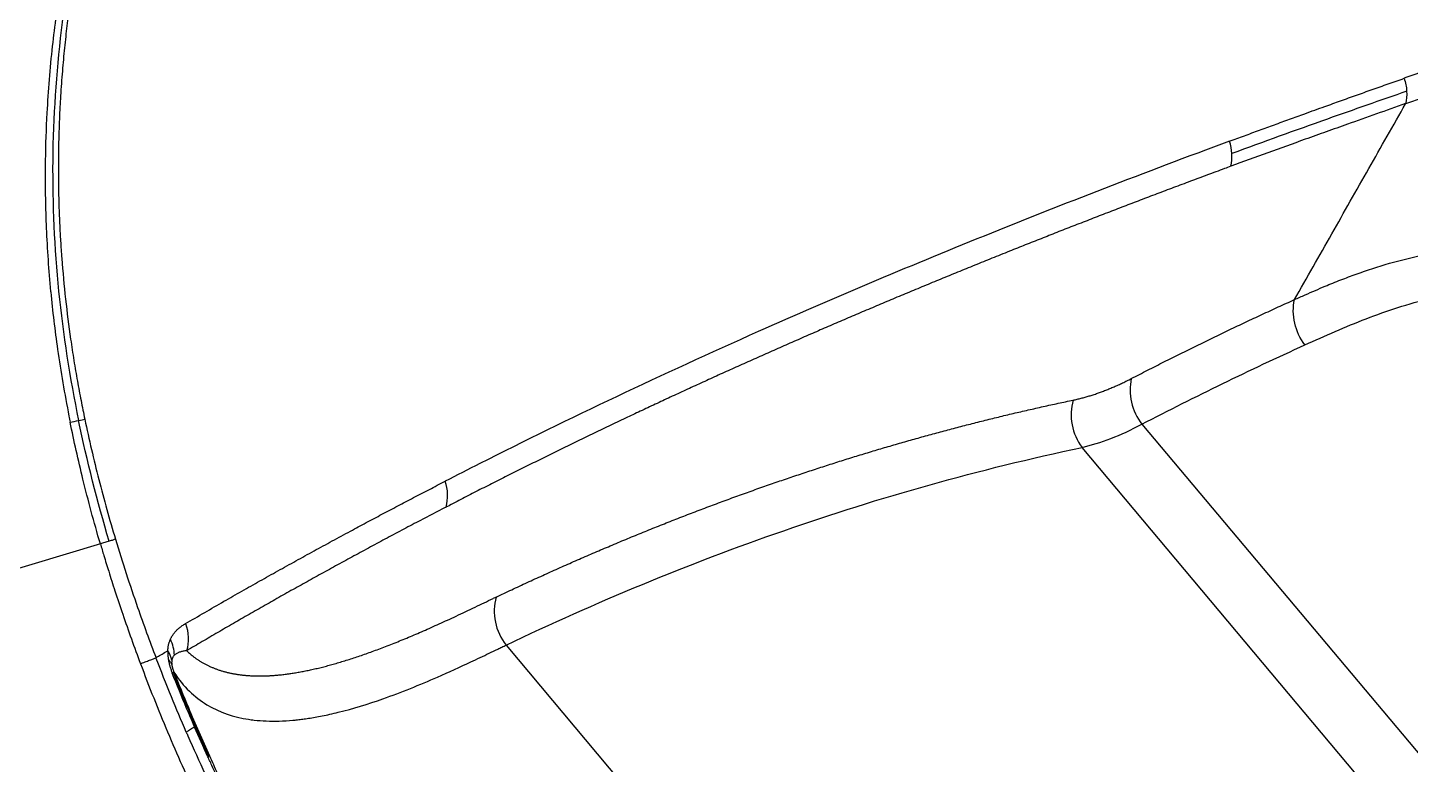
# Model space of a CAD drawing. Extents: x -50 to 28, y -10 to 124.
# Drawn here: x -46.47 to -41.12, y 17.31 to 20.17 of the extents above; entities that cross this region are included whole.
import ezdxf

# ---------------------------------------------------------------- set-up
doc = ezdxf.new("R2010")
doc.units = 0
doc.header["$MEASUREMENT"] = 0
doc.layers.add('GEOMETRY', color=2, linetype='Continuous', lineweight=25)

# ---------------------------------------------------------------- blocks, each defined once
blk = doc.blocks.new('2026 EXCURSION-ENTICE')
at = {"layer": 'GEOMETRY'}
for p, q in [((-30.6788, -60.2961), (-27.903, -63.6041)), ((-28.0833, -63.7554), (-30.9107, -60.3859)), ((-34.711, -60.7596), (-35.8083, -61.089)), ((-34.4577, -61.1781), (-34.4498, -61.1734)), ((-33.1404, -61.1518), (-31.8777, -62.6566)), ((-34.4499, -61.1877), (-34.4496, -61.1916))]:
    blk.add_line(p, q, dxfattribs=at)
for points, knots in [([(-19.8034, -75.3764), (-20.3196, -75.3589), (-20.8361, -75.3401), (-21.608, -75.31), (-21.8648, -75.2996), (-22.3776, -75.2781), (-22.6337, -75.2669), (-23.4014, -75.2323), (-23.9128, -75.2077), (-24.6827, -75.1677), (-24.9398, -75.1539), (-25.4546, -75.125), (-25.7123, -75.11), (-26.4855, -75.063), (-27.0008, -75.0288), (-28.0314, -74.9528), (-28.5466, -74.9109), (-29.3183, -74.8405), (-29.5753, -74.8158), (-29.9606, -74.7766), (-30.0889, -74.7632), (-30.2813, -74.7425), (-30.3615, -74.7338), (-30.4457, -74.7245), (-30.4657, -74.7222), (-30.4737, -74.7213), (-30.4777, -74.7209), (-30.49, -74.7195), (-30.4989, -74.7185), (-30.5161, -74.7166), (-30.524, -74.7157), (-30.5398, -74.7139), (-30.5477, -74.713), (-30.5713, -74.7104), (-30.5867, -74.7086), (-30.6322, -74.7035), (-30.6613, -74.7002), (-30.7179, -74.6936), (-30.7458, -74.6904), (-30.8043, -74.6836), (-30.8348, -74.68), (-30.882, -74.6745), (-30.8979, -74.6726), (-30.9301, -74.6688), (-30.9461, -74.6669), (-30.9935, -74.6612), (-31.024, -74.6575), (-31.0698, -74.6515), (-31.085, -74.6494), (-31.1159, -74.645), (-31.1316, -74.6427), (-31.1552, -74.6392), (-31.1632, -74.638), (-31.1792, -74.6355), (-31.1871, -74.6343), (-31.2107, -74.6305), (-31.2264, -74.6279), (-31.2735, -74.62), (-31.3048, -74.6144), (-31.5866, -74.5618), (-31.8334, -74.4972), (-32.3156, -74.3338), (-32.5511, -74.2347), (-33.0055, -74.0043), (-33.2245, -73.8728), (-33.6416, -73.5802), (-33.8397, -73.4189), (-34.2109, -73.07), (-34.3841, -72.8823), (-34.7019, -72.4841), (-34.8466, -72.2736), (-35.1047, -71.8343), (-35.2181, -71.6054), (-35.3628, -71.2518), (-35.4069, -71.1322), (-35.4865, -70.89), (-35.522, -70.7674), (-35.5841, -70.5202), (-35.6108, -70.3955), (-35.6385, -70.2387), (-35.6437, -70.2072), (-35.6512, -70.1601), (-35.6536, -70.1444), (-35.6583, -70.1134), (-35.6605, -70.0982), (-35.6668, -70.0532), (-35.6706, -70.0238), (-35.6762, -69.9791), (-35.678, -69.9641), (-35.6817, -69.9336), (-35.6835, -69.918), (-35.6863, -69.8943), (-35.6872, -69.8866), (-35.689, -69.8718), (-35.6898, -69.8646), (-35.6916, -69.8492), (-35.6926, -69.841), (-35.6945, -69.825), (-35.6954, -69.817), (-35.7001, -69.7768), (-35.7039, -69.7444), (-35.7115, -69.6788), (-35.7153, -69.6456), (-35.723, -69.5784), (-35.7268, -69.5444), (-35.7382, -69.4425), (-35.7457, -69.3749), (-35.7547, -69.2923), (-35.7565, -69.2758), (-35.7601, -69.2431), (-35.7618, -69.2267), (-35.7652, -69.1951), (-35.7669, -69.18), (-35.7701, -69.1497), (-35.7717, -69.1342), (-35.7768, -69.0863), (-35.7802, -69.0541), (-35.7869, -68.9899), (-35.797, -68.8937), (-35.8068, -68.7974), (-35.8261, -68.6048), (-35.8387, -68.4764), (-35.8998, -67.8343), (-35.9434, -67.3203), (-36.0224, -66.2916), (-36.0579, -65.7769), (-36.1066, -65.0042), (-36.1222, -64.7464), (-36.152, -64.2309), (-36.1663, -63.973), (-36.2076, -63.2001), (-36.2331, -62.6858), (-36.2805, -61.6622), (-36.3024, -61.1525), (-36.3332, -60.3871), (-36.3431, -60.1319), (-36.3622, -59.6212), (-36.3715, -59.3657), (-36.3893, -58.8539), (-36.3979, -58.5977), (-36.4146, -58.0841), (-36.4226, -57.8268), (-36.4382, -57.3111), (-36.4457, -57.0529), (-36.4602, -56.5366), (-36.4672, -56.2784), (-36.4873, -55.5038), (-36.4996, -54.9873), (-36.534, -53.4373), (-36.5532, -52.4035), (-36.5854, -50.3354), (-36.5984, -49.3011), (-36.6191, -47.233), (-36.6267, -46.1992), (-36.6376, -44.1323), (-36.6408, -43.0992), (-36.6428, -41.5493), (-36.6431, -41.0327), (-36.6431, -40.2577), (-36.643, -39.9994), (-36.6429, -39.6765), (-36.6429, -39.6119), (-36.6429, -39.4827), (-36.6428, -39.418), (-36.6428, -39.2899), (-36.6428, -39.2267), (-36.6428, -39.1036), (-36.6428, -39.0437), (-36.6428, -38.9849)], [0, 0, 0, 0, 0.03125, 0.03125, 0.046875, 0.046875, 0.0625, 0.0625, 0.09375, 0.09375, 0.109375, 0.109375, 0.125, 0.125, 0.15625, 0.15625, 0.1875, 0.1875, 0.203125, 0.203125, 0.210937, 0.210937, 0.214844, 0.21582, 0.216064, 0.216064, 0.216309, 0.216309, 0.216797, 0.216797, 0.217285, 0.217285, 0.217773, 0.217773, 0.21875, 0.21875, 0.220703, 0.220703, 0.222656, 0.222656, 0.224609, 0.224609, 0.225586, 0.225586, 0.226562, 0.226562, 0.228516, 0.228516, 0.229492, 0.229492, 0.230469, 0.230469, 0.230957, 0.230957, 0.231445, 0.231445, 0.232422, 0.232422, 0.234375, 0.234375, 0.25, 0.25, 0.265625, 0.265625, 0.28125, 0.28125, 0.296875, 0.296875, 0.3125, 0.3125, 0.328125, 0.328125, 0.34375, 0.34375, 0.351562, 0.351562, 0.359375, 0.359375, 0.367187, 0.367187, 0.369141, 0.369141, 0.370117, 0.370117, 0.371094, 0.371094, 0.373047, 0.373047, 0.374023, 0.374023, 0.375, 0.375, 0.375488, 0.375488, 0.375977, 0.375977, 0.376465, 0.376465, 0.376953, 0.376953, 0.378906, 0.378906, 0.380859, 0.380859, 0.382812, 0.382812, 0.386719, 0.386719, 0.387695, 0.387695, 0.388672, 0.388672, 0.389648, 0.389648, 0.390625, 0.390625, 0.392578, 0.392578, 0.394531, 0.398437, 0.398437, 0.40625, 0.40625, 0.4375, 0.4375, 0.46875, 0.46875, 0.484375, 0.484375, 0.5, 0.5, 0.53125, 0.53125, 0.5625, 0.5625, 0.578125, 0.578125, 0.59375, 0.59375, 0.609375, 0.609375, 0.625, 0.625, 0.640625, 0.640625, 0.65625, 0.65625, 0.6875, 0.6875, 0.75, 0.75, 0.8125, 0.8125, 0.875, 0.875, 0.9375, 0.9375, 0.96875, 0.96875, 0.984375, 0.984375, 0.988281, 0.988281, 0.992187, 0.992187, 0.996094, 0.996094, 1, 1, 1, 1]), ([(-34.8353, -58.7119), (-34.837, -58.7255), (-34.8405, -58.7531), (-34.8453, -58.7951), (-34.85, -58.8385), (-34.8543, -58.8832), (-34.8583, -58.9291), (-34.862, -58.9763), (-34.864, -59.0083), (-34.8651, -59.0245)], [0, 0, 0, 0, 0.130691, 0.265614, 0.404523, 0.547367, 0.694187, 0.845039, 1, 1, 1, 1]), ([(-27.8626, -59.6739), (-27.9044, -59.6174), (-27.9467, -59.5622), (-28.0322, -59.4558), (-28.0753, -59.4045), (-28.1621, -59.3072), (-28.2057, -59.2612), (-28.2929, -59.1757), (-28.3365, -59.1361), (-28.4232, -59.0645), (-28.4662, -59.0323), (-28.5511, -58.9755), (-28.593, -58.9509), (-28.6753, -58.9088), (-28.7157, -58.8913), (-28.7948, -58.8628), (-28.8335, -58.8517), (-28.9472, -58.8266), (-29.0198, -58.8206), (-29.1593, -58.8232), (-29.2263, -58.8317), (-29.3565, -58.8575), (-29.4196, -58.8747), (-29.5434, -58.9133), (-29.604, -58.9346), (-29.6641, -58.9557)], [0, 0, 0, 0, 0.0625, 0.0625, 0.125, 0.125, 0.1875, 0.1875, 0.25, 0.25, 0.3125, 0.3125, 0.375, 0.375, 0.4375, 0.4375, 0.5, 0.5, 0.625, 0.625, 0.75, 0.75, 0.875, 0.875, 1, 1, 1, 1]), ([(-27.9071, -59.7301), (-27.913, -59.7221), (-27.9247, -59.7063), (-27.9423, -59.6829), (-27.9597, -59.6598), (-27.9771, -59.6372), (-27.9943, -59.6151), (-28.0114, -59.5933), (-28.0433, -59.5532), (-28.0898, -59.4965), (-28.1721, -59.4014), (-28.2753, -59.2929), (-28.399, -59.1815), (-28.5217, -59.0908), (-28.641, -59.0215), (-28.7584, -58.9715), (-28.8702, -58.9399), (-28.9801, -58.9234), (-29.0838, -58.92), (-29.1866, -58.9273), (-29.2851, -58.9429), (-29.3821, -58.9656), (-29.4757, -58.9928), (-29.5471, -59.0163), (-29.6078, -59.0372), (-29.638, -59.0477), (-29.658, -59.0547)], [0, 0, 0, 0, 0.009028, 0.017967, 0.026817, 0.035579, 0.044256, 0.052849, 0.06136, 0.092188, 0.122227, 0.183165, 0.242998, 0.302821, 0.364411, 0.424357, 0.487991, 0.548629, 0.613926, 0.674956, 0.741552, 0.805857, 0.870408, 0.935136, 0.956891, 1, 1, 1, 1]), ([(-29.9707, -59.0652), (-29.9504, -59.0579), (-29.9097, -59.0433), (-29.8485, -59.0214), (-29.7872, -58.9996), (-29.7257, -58.9779), (-29.6845, -58.9634), (-29.6639, -58.9561)], [0, 0, 0, 0, 0.201113, 0.401669, 0.601668, 0.801111, 1, 1, 1, 1]), ([(-34.8651, -59.0245), (-34.8659, -59.0386), (-34.8676, -59.0682), (-34.8698, -59.1145), (-34.8716, -59.1649), (-34.873, -59.2193), (-34.8738, -59.2778), (-34.8737, -59.3181), (-34.8736, -59.3389)], [0, 0, 0, 0, 0.134838, 0.282386, 0.442633, 0.615607, 0.801367, 1, 1, 1, 1]), ([(-34.9181, -59.0901), (-34.9214, -59.1515), (-34.9239, -59.2239), (-34.9246, -59.2963), (-34.9247, -59.3073)], [25.038427, 25.038427, 25.038427, 25.038427, 29.703406, 30.539015, 30.539015, 30.539015, 30.539015]), ([(-30.34, -59.1999), (-30.3207, -59.1928), (-30.2823, -59.1786), (-30.2242, -59.1572), (-30.1658, -59.1359), (-30.1072, -59.1145), (-30.0679, -59.1003), (-30.0483, -59.0932)], [0, 0, 0, 0, 0.200012, 0.400018, 0.600018, 0.800011, 1, 1, 1, 1]), ([(-30.088, -59.8133), (-30.04, -59.7285), (-29.9442, -59.5595), (-29.8009, -59.3066), (-29.7055, -59.1385), (-29.658, -59.0547)], [0, 0, 0, 0, 0.3354088, 0.6687434, 1, 1, 1, 1]), ([(-30.3594, -59.3061), (-30.3814, -59.3142), (-30.4256, -59.3306), (-30.4912, -59.3551), (-30.5564, -59.3796), (-30.6212, -59.404), (-30.6854, -59.4284), (-30.7493, -59.4528), (-30.8126, -59.4772), (-30.8755, -59.5015), (-30.938, -59.5258), (-31.0001, -59.5501), (-31.0616, -59.5744), (-31.1228, -59.5987), (-31.1633, -59.6148), (-31.1835, -59.6229)], [0, 0, 0, 0, 0.0776954, 0.1552625, 0.232701, 0.3100109, 0.3871921, 0.4642445, 0.5411679, 0.6179624, 0.694628, 0.7711645, 0.847572, 0.9238505, 1, 1, 1, 1]), ([(-34.8736, -59.3389), (-34.8735, -59.3514), (-34.8732, -59.3784), (-34.8723, -59.422), (-34.8708, -59.4714), (-34.8685, -59.5269), (-34.8652, -59.5882), (-34.8621, -59.6311), (-34.8605, -59.6535)], [0, 0, 0, 0, 0.119258, 0.25747, 0.414653, 0.59082, 0.785959, 1, 1, 1, 1]), ([(-31.1835, -59.6229), (-31.206, -59.6319), (-31.2509, -59.6499), (-31.3177, -59.677), (-31.3839, -59.7039), (-31.4496, -59.7308), (-31.5146, -59.7577), (-31.5791, -59.7845), (-31.643, -59.8112), (-31.7064, -59.838), (-31.7692, -59.8646), (-31.8315, -59.8912), (-31.8932, -59.9178), (-31.934, -59.9355), (-31.9544, -59.9444)], [0, 0, 0, 0, 0.084748, 0.16924, 0.253474, 0.337452, 0.421173, 0.504636, 0.587842, 0.67079, 0.75348, 0.835912, 0.918086, 1, 1, 1, 1]), ([(-30.088, -59.8133), (-30.0743, -59.8071), (-30.0474, -59.7951), (-30.0081, -59.7779), (-29.9621, -59.7584), (-29.9097, -59.7372), (-29.8272, -59.706), (-29.7245, -59.6723), (-29.5937, -59.6399), (-29.4599, -59.6194), (-29.3142, -59.6124), (-29.1622, -59.6224), (-28.9959, -59.6531), (-28.8209, -59.7071), (-28.6323, -59.7888), (-28.4352, -59.8982), (-28.2298, -60.0369), (-28.0574, -60.1729), (-27.9199, -60.2919), (-27.8181, -60.3848), (-27.7161, -60.4826), (-27.6334, -60.5652), (-27.5676, -60.6328), (-27.5192, -60.6833), (-27.4692, -60.7362), (-27.4356, -60.7723), (-27.4185, -60.7907)], [0, 0, 0, 0, 0.02184, 0.04259, 0.062251, 0.094314, 0.124627, 0.189785, 0.249584, 0.314331, 0.374503, 0.438879, 0.499215, 0.562876, 0.623662, 0.685947, 0.748372, 0.811004, 0.841961, 0.873908, 0.904696, 0.936971, 0.951886, 0.967361, 0.983398, 1, 1, 1, 1]), ([(-34.9035, -59.7814), (-34.9034, -59.7823), (-34.8962, -59.8574), (-34.8872, -59.9324), (-34.8766, -60.0062)], [7.264464, 7.264464, 7.264464, 7.264464, 7.331153, 13.003707, 13.003707, 13.003707, 13.003707]), ([(-30.048, -59.989), (-29.9699, -59.9535), (-29.8915, -59.9189), (-29.7302, -59.8567), (-29.6473, -59.8291), (-29.4736, -59.7871), (-29.3829, -59.7726), (-29.19, -59.7643), (-29.0879, -59.7705), (-28.9245, -59.8026), (-28.8683, -59.8171), (-28.7526, -59.8548), (-28.6931, -59.878), (-28.5711, -59.9341), (-28.5087, -59.9669), (-28.3816, -60.0421), (-28.3171, -60.0845), (-28.1871, -60.1781), (-28.1217, -60.2292), (-27.9908, -60.3388), (-27.9255, -60.3972), (-27.7954, -60.5195), (-27.7308, -60.5834), (-27.6024, -60.7149), (-27.5387, -60.7824), (-27.4754, -60.8511)], [0, 0, 0, 0, 0.125, 0.125, 0.25, 0.25, 0.375, 0.375, 0.5, 0.5, 0.5625, 0.5625, 0.625, 0.625, 0.6875, 0.6875, 0.75, 0.75, 0.8125, 0.8125, 0.875, 0.875, 0.9375, 0.9375, 1, 1, 1, 1]), ([(-30.72, -60.1193), (-30.6989, -60.1085), (-30.6569, -60.0868), (-30.5936, -60.0547), (-30.5304, -60.0231), (-30.4672, -59.9918), (-30.404, -59.961), (-30.3408, -59.9306), (-30.2776, -59.9007), (-30.2144, -59.8711), (-30.1513, -59.842), (-30.1091, -59.8228), (-30.088, -59.8133)], [0, 0, 0, 0, 0.101729, 0.203075, 0.304036, 0.404614, 0.504807, 0.604616, 0.70404, 0.803079, 0.901732, 1, 1, 1, 1]), ([(-30.0482, -59.989), (-30.0669, -59.9641), (-30.0804, -59.9349), (-30.0942, -59.8741), (-30.0945, -59.8426), (-30.0881, -59.8133)], [0, 0, 0, 0, 0.5, 0.5, 1, 1, 1, 1]), ([(-31.9544, -59.9444), (-31.9756, -59.9536), (-32.0179, -59.972), (-32.0807, -59.9997), (-32.143, -60.0272), (-32.2046, -60.0547), (-32.2657, -60.0822), (-32.3263, -60.1096), (-32.3862, -60.1369), (-32.4457, -60.1642), (-32.5045, -60.1914), (-32.5628, -60.2186), (-32.6207, -60.2457), (-32.6589, -60.2637), (-32.6779, -60.2727)], [0, 0, 0, 0, 0.085152, 0.169975, 0.254468, 0.338631, 0.422463, 0.505964, 0.589134, 0.671973, 0.754479, 0.836652, 0.918493, 1, 1, 1, 1]), ([(-34.826, -59.9666), (-34.824, -59.9806), (-34.8199, -60.0083), (-34.8135, -60.0493), (-34.8069, -60.0894), (-34.8, -60.1286), (-34.7931, -60.1668), (-34.786, -60.2043), (-34.7787, -60.2408), (-34.7738, -60.2649), (-34.7713, -60.2768)], [0, 0, 0, 0, 0.134737, 0.266486, 0.395367, 0.521486, 0.644935, 0.765794, 0.884129, 1, 1, 1, 1]), ([(-30.9451, -60.2027), (-30.94, -60.2016), (-30.9298, -60.1994), (-30.9143, -60.1955), (-30.8987, -60.1914), (-30.883, -60.1868), (-30.8671, -60.1818), (-30.8512, -60.1764), (-30.8352, -60.1707), (-30.819, -60.1645), (-30.8028, -60.158), (-30.7865, -60.151), (-30.77, -60.1437), (-30.7535, -60.136), (-30.7368, -60.1279), (-30.7256, -60.1222), (-30.72, -60.1193)], [0, 0, 0, 0, 0.072016, 0.143911, 0.215692, 0.287368, 0.358945, 0.430432, 0.501836, 0.573165, 0.644427, 0.715629, 0.78678, 0.857887, 0.928958, 1, 1, 1, 1]), ([(-30.72, -60.1193), (-30.7265, -60.1487), (-30.7262, -60.1805), (-30.712, -60.2416), (-30.698, -60.2711), (-30.6788, -60.2961)], [0, 0, 0, 0, 0.5, 0.5, 1, 1, 1, 1]), ([(-32.1019, -60.5235), (-32.0827, -60.5169), (-32.0443, -60.5037), (-31.9865, -60.4843), (-31.9287, -60.4653), (-31.8709, -60.4467), (-31.8131, -60.4285), (-31.7553, -60.4107), (-31.6975, -60.3933), (-31.6396, -60.3763), (-31.5818, -60.3597), (-31.524, -60.3435), (-31.4661, -60.3276), (-31.4082, -60.3122), (-31.3504, -60.2971), (-31.2925, -60.2825), (-31.2346, -60.2682), (-31.1768, -60.2543), (-31.1189, -60.2408), (-31.061, -60.2277), (-31.0031, -60.215), (-30.9644, -60.2068), (-30.9451, -60.2027)], [0, 0, 0, 0, 0.051966, 0.103725, 0.155278, 0.206625, 0.257764, 0.308697, 0.359423, 0.409942, 0.460254, 0.510359, 0.560256, 0.609947, 0.659429, 0.708705, 0.757773, 0.806633, 0.855286, 0.903732, 0.95197, 1, 1, 1, 1]), ([(-30.9451, -60.2027), (-30.9536, -60.2334), (-30.955, -60.2664), (-30.943, -60.3299), (-30.9298, -60.3603), (-30.9107, -60.3859)], [0, 0, 0, 0, 0.5, 0.5, 1, 1, 1, 1]), ([(-32.6779, -60.2727), (-32.6997, -60.2831), (-32.7431, -60.3037), (-32.8076, -60.3347), (-32.8715, -60.3655), (-32.9347, -60.3964), (-32.9972, -60.4271), (-33.0592, -60.4578), (-33.1205, -60.4884), (-33.1812, -60.519), (-33.2413, -60.5495), (-33.3008, -60.5799), (-33.3401, -60.6002), (-33.3597, -60.6104)], [0, 0, 0, 0, 0.0930445, 0.1856635, 0.2778564, 0.3696228, 0.460962, 0.5518736, 0.642357, 0.7324118, 0.8220375, 0.9112337, 1, 1, 1, 1]), ([(-34.7713, -60.2768), (-34.7549, -60.3551), (-34.7368, -60.4327), (-34.6972, -60.5877), (-34.6756, -60.6649), (-34.6525, -60.742)], [0, 0, 0, 0, 0.5, 0.5, 1, 1, 1, 1]), ([(-33.7428, -60.7102), (-33.7225, -60.6993), (-33.682, -60.6775), (-33.621, -60.645), (-33.5599, -60.6127), (-33.4987, -60.5806), (-33.4375, -60.5487), (-33.3965, -60.5276), (-33.376, -60.517)], [0, 0, 0, 0, 0.168263, 0.335887, 0.502873, 0.669219, 0.834928, 1, 1, 1, 1]), ([(-33.1783, -60.9655), (-33.1584, -60.9561), (-33.1186, -60.9372), (-33.0587, -60.9094), (-32.9988, -60.882), (-32.939, -60.855), (-32.8791, -60.8285), (-32.8193, -60.8024), (-32.7594, -60.7768), (-32.6996, -60.7516), (-32.6398, -60.7268), (-32.58, -60.7024), (-32.5202, -60.6785), (-32.4604, -60.6551), (-32.4006, -60.6321), (-32.3409, -60.6095), (-32.2811, -60.5873), (-32.2214, -60.5656), (-32.1617, -60.5443), (-32.1218, -60.5304), (-32.1019, -60.5235)], [0, 0, 0, 0, 0.057659, 0.115073, 0.17224, 0.22916, 0.285834, 0.34226, 0.398439, 0.45437, 0.510054, 0.565489, 0.620675, 0.675613, 0.730301, 0.78474, 0.83893, 0.89287, 0.94656, 1, 1, 1, 1]), ([(-33.3728, -60.6171), (-33.3947, -60.6285), (-33.4386, -60.6513), (-33.5039, -60.6856), (-33.5688, -60.72), (-33.6333, -60.7545), (-33.6973, -60.789), (-33.761, -60.8236), (-33.8243, -60.8583), (-33.8872, -60.893), (-33.9497, -60.9278), (-34.0118, -60.9627), (-34.0735, -60.9977), (-34.1349, -61.0327), (-34.1959, -61.0678), (-34.2565, -61.103), (-34.3169, -61.1383), (-34.3568, -61.1618), (-34.3768, -61.1736)], [0, 0, 0, 0, 0.062912, 0.12577, 0.188574, 0.251323, 0.314018, 0.376657, 0.439242, 0.501771, 0.564245, 0.626663, 0.689025, 0.751331, 0.813582, 0.875777, 0.937916, 1, 1, 1, 1]), ([(-34.6769, -60.7493), (-34.6823, -60.751), (-34.6883, -60.7528), (-34.7001, -60.7563), (-34.7059, -60.758), (-34.711, -60.7596)], [0, 0, 0, 0, 0.5, 0.5, 1, 1, 1, 1]), ([(-34.6525, -60.742), (-34.6553, -60.7428), (-34.6585, -60.7438), (-34.6667, -60.7463), (-34.6715, -60.7477), (-34.6769, -60.7493)], [0, 0, 0, 0, 0.5, 0.5, 1, 1, 1, 1]), ([(-34.2324, -60.9822), (-34.2093, -60.969), (-34.1632, -60.9427), (-34.0936, -60.9034), (-34.0239, -60.8643), (-33.954, -60.8254), (-33.8839, -60.7868), (-33.8135, -60.7484), (-33.7664, -60.7229), (-33.7428, -60.7102)], [0, 0, 0, 0, 0.1440422, 0.2876885, 0.4309394, 0.5737955, 0.7162573, 0.8583253, 1, 1, 1, 1]), ([(-34.711, -60.7596), (-34.7065, -60.7748), (-34.696, -60.8103), (-34.6774, -60.871), (-34.6532, -60.9468), (-34.624, -61.0343), (-34.5912, -61.1283), (-34.5677, -61.1919), (-34.5559, -61.2238)], [0, 0, 0, 0, 0.0970748, 0.2268796, 0.389422, 0.584689, 0.7918191, 1, 1, 1, 1]), ([(-33.1783, -60.9655), (-33.1873, -60.9965), (-33.1885, -61.0302), (-33.1753, -61.0949), (-33.1609, -61.1259), (-33.1404, -61.1518)], [0, 0, 0, 0, 0.5, 0.5, 1, 1, 1, 1]), ([(-33.3333, -61.0392), (-33.3217, -61.0337), (-33.2972, -61.0222), (-33.2726, -61.0105), (-33.2597, -61.0044)], [0, 0, 0, 0, 0.476886, 1, 1, 1, 1]), ([(-34.4047, -61.0844), (-34.403, -61.0831), (-34.3995, -61.0803), (-34.3939, -61.0763), (-34.3879, -61.0724), (-34.3838, -61.0698), (-34.3816, -61.0686)], [0, 0, 0, 0, 0.230004, 0.473312, 0.729965, 1, 1, 1, 1]), ([(-33.4897, -61.1095), (-33.48, -61.1053), (-33.4602, -61.0968), (-33.43, -61.0834), (-33.3987, -61.0693), (-33.3664, -61.0546), (-33.3444, -61.0443), (-33.3333, -61.0392)], [0, 0, 0, 0, 0.189197, 0.383793, 0.583791, 0.789193, 1, 1, 1, 1]), ([(-34.4449, -61.1433), (-34.4444, -61.1418), (-34.4434, -61.1386), (-34.4417, -61.1339), (-34.4404, -61.1309), (-34.4398, -61.1294)], [0, 0, 0, 0, 0.314346, 0.647601, 1, 1, 1, 1]), ([(-34.4398, -61.1294), (-34.4392, -61.1281), (-34.438, -61.1254), (-34.4367, -61.123), (-34.4361, -61.1218)], [0, 0, 0, 0, 0.505451, 1, 1, 1, 1]), ([(-34.4361, -61.1218), (-34.4354, -61.1206), (-34.4341, -61.1182), (-34.4328, -61.116), (-34.4321, -61.115)], [0, 0, 0, 0, 0.543204, 1, 1, 1, 1]), ([(-34.4321, -61.115), (-34.4312, -61.1136), (-34.4293, -61.1106), (-34.4262, -61.1063), (-34.424, -61.1036), (-34.4228, -61.1022)], [0, 0, 0, 0, 0.317464, 0.650759, 1, 1, 1, 1]), ([(-34.4228, -61.1022), (-34.4215, -61.1007), (-34.4188, -61.0975), (-34.4159, -61.0946), (-34.4144, -61.0931)], [0, 0, 0, 0, 0.482195, 1, 1, 1, 1]), ([(-34.4144, -61.0931), (-34.4128, -61.0916), (-34.4097, -61.0886), (-34.4064, -61.0858), (-34.4047, -61.0844)], [0, 0, 0, 0, 0.490298, 1, 1, 1, 1]), ([(-33.6521, -61.1744), (-33.6436, -61.1712), (-33.6263, -61.1648), (-33.6, -61.1547), (-33.5732, -61.1441), (-33.5458, -61.1331), (-33.518, -61.1215), (-33.4991, -61.1135), (-33.4897, -61.1095)], [0, 0, 0, 0, 0.161506, 0.325072, 0.490701, 0.658397, 0.828162, 1, 1, 1, 1]), ([(-36.2419, -61.1486), (-36.2276, -61.4845), (-36.2129, -61.8206), (-36.1818, -62.4943), (-36.1654, -62.8319), (-36.1311, -63.5086), (-36.113, -63.8476), (-36.0845, -64.3564), (-36.0747, -64.5262), (-36.0546, -64.8657), (-36.0443, -65.0352), (-35.9912, -65.8828), (-35.9436, -66.5602), (-35.8608, -67.5758), (-35.8313, -67.9142), (-35.7836, -68.4217), (-35.7671, -68.5908), (-35.7415, -68.8445), (-35.7328, -68.9291), (-35.7196, -69.0559), (-35.7151, -69.0981), (-35.7061, -69.1827), (-35.7015, -69.2251), (-35.6921, -69.3116), (-35.6873, -69.356), (-35.6773, -69.4457), (-35.6723, -69.4908), (-35.6623, -69.5798), (-35.6572, -69.624), (-35.6497, -69.6897), (-35.6472, -69.7114), (-35.6422, -69.7544), (-35.6397, -69.7757), (-35.6347, -69.8181), (-35.6322, -69.8392), (-35.6273, -69.8813), (-35.6248, -69.9022), (-35.6175, -69.9637), (-35.6127, -70.003), (-35.6047, -70.0633), (-35.6018, -70.0836), (-35.5957, -70.1251), (-35.5925, -70.1463), (-35.5874, -70.1781), (-35.5857, -70.1891), (-35.5821, -70.2108), (-35.5803, -70.2213), (-35.5749, -70.2532), (-35.5711, -70.2744), (-35.536, -70.4651), (-35.4966, -70.633), (-35.4015, -70.9645), (-35.346, -71.1278), (-35.1559, -71.6083), (-34.9979, -71.9163), (-34.6253, -72.4957), (-34.4106, -72.7672), (-33.9327, -73.2635), (-33.6695, -73.4882), (-33.1045, -73.8824), (-32.8027, -74.0519), (-32.3297, -74.26), (-32.1687, -74.3216), (-31.8416, -74.4288), (-31.6756, -74.4745), (-31.4236, -74.5308), (-31.3391, -74.5475), (-31.233, -74.5658), (-31.2012, -74.5712), (-31.1693, -74.5762), (-31.148, -74.5794), (-31.1373, -74.5811), (-31.1165, -74.5841), (-31.1061, -74.5856), (-31.0851, -74.5886), (-31.0747, -74.5901), (-31.0438, -74.5943), (-31.0234, -74.5969), (-30.9823, -74.602), (-30.9614, -74.6045), (-30.9192, -74.6095), (-30.898, -74.612), (-30.8562, -74.6169), (-30.8356, -74.6193), (-30.7955, -74.6241), (-30.7759, -74.6263), (-30.7184, -74.633), (-30.6818, -74.6373), (-30.6244, -74.6438), (-30.6048, -74.646), (-30.5646, -74.6506), (-30.5439, -74.6529), (-30.5232, -74.6553)], [0, 0, 0, 0, 0.0625, 0.0625, 0.125, 0.125, 0.1875, 0.1875, 0.21875, 0.21875, 0.25, 0.25, 0.375, 0.375, 0.4375, 0.4375, 0.46875, 0.46875, 0.484375, 0.484375, 0.492188, 0.492188, 0.5, 0.5, 0.507813, 0.507813, 0.515625, 0.515625, 0.523438, 0.523438, 0.527344, 0.527344, 0.53125, 0.53125, 0.535156, 0.535156, 0.539063, 0.539063, 0.546875, 0.546875, 0.550781, 0.550781, 0.554688, 0.554688, 0.556641, 0.556641, 0.558594, 0.558594, 0.5625, 0.5625, 0.59375, 0.59375, 0.625, 0.625, 0.6875, 0.6875, 0.75, 0.75, 0.8125, 0.8125, 0.875, 0.875, 0.90625, 0.90625, 0.9375, 0.9375, 0.953125, 0.953125, 0.957031, 0.958984, 0.958984, 0.960938, 0.960938, 0.962891, 0.962891, 0.964844, 0.964844, 0.96875, 0.96875, 0.972656, 0.972656, 0.976563, 0.976563, 0.980469, 0.980469, 0.984375, 0.984375, 0.992188, 0.992188, 0.996094, 0.996094, 1, 1, 1, 1]), ([(-34.4499, -61.1734), (-34.45, -61.1757), (-34.4501, -61.1803), (-34.4499, -61.1853), (-34.4499, -61.1877)], [0, 0, 0, 0, 0.516698, 1, 1, 1, 1]), ([(-34.4498, -61.1734), (-34.4497, -61.1712), (-34.4494, -61.1668), (-34.4489, -61.1627), (-34.4486, -61.1607)], [0, 0, 0, 0, 0.494254, 1, 1, 1, 1]), ([(-34.4486, -61.1607), (-34.4484, -61.1592), (-34.4479, -61.1561), (-34.4471, -61.1517), (-34.4461, -61.1474), (-34.4453, -61.1447), (-34.4449, -61.1433)], [0, 0, 0, 0, 0.2419329, 0.4890842, 0.7416973, 1, 1, 1, 1]), ([(-34.4026, -61.1786), (-34.4044, -61.1792), (-34.4079, -61.1804), (-34.4128, -61.1825), (-34.4172, -61.185), (-34.4211, -61.1877), (-34.4235, -61.1899), (-34.4246, -61.1909)], [0, 0, 0, 0, 0.226539, 0.439726, 0.639631, 0.826349, 1, 1, 1, 1]), ([(-34.3768, -61.1737), (-34.3815, -61.1743), (-34.3903, -61.1753), (-34.3987, -61.1776), (-34.4026, -61.1786)], [0, 0, 0, 0, 0.529091, 1, 1, 1, 1]), ([(-34.3768, -61.1736), (-34.3745, -61.1758), (-34.37, -61.1801), (-34.3631, -61.1863), (-34.3585, -61.1901), (-34.3561, -61.1921)], [0, 0, 0, 0, 0.334359, 0.667685, 1, 1, 1, 1]), ([(-33.815, -61.2272), (-33.8077, -61.2251), (-33.7929, -61.221), (-33.7704, -61.2142), (-33.7475, -61.2071), (-33.7242, -61.1996), (-33.7006, -61.1916), (-33.6765, -61.1832), (-33.6603, -61.1773), (-33.6521, -61.1744)], [0, 0, 0, 0, 0.1388346, 0.2790048, 0.4205137, 0.5633647, 0.7075607, 0.8531048, 1, 1, 1, 1]), ([(-33.2762, -61.2167), (-33.2521, -61.2054), (-33.2286, -61.1942), (-33.1946, -61.1778), (-33.1835, -61.1725), (-33.1671, -61.1646), (-33.1617, -61.162), (-33.1509, -61.1569), (-33.1456, -61.1543), (-33.1404, -61.1518)], [0, 0, 0, 0, 0.5, 0.5, 0.75, 0.75, 0.875, 0.875, 1, 1, 1, 1]), ([(-34.5559, -61.2238), (-34.5505, -61.2217), (-34.5443, -61.2193), (-34.5319, -61.2146), (-34.5257, -61.2122), (-34.5146, -61.208), (-34.5097, -61.2061), (-34.5016, -61.203), (-34.4984, -61.2018), (-34.4956, -61.2007)], [0, 0, 0, 0, 0.25, 0.25, 0.5, 0.5, 0.75, 0.75, 1, 1, 1, 1]), ([(-34.5559, -61.2238), (-34.5226, -61.3127), (-34.4875, -61.4008), (-34.414, -61.5754), (-34.3754, -61.6619), (-34.335, -61.7476)], [0, 0, 0, 0, 0.5, 0.5, 1, 1, 1, 1]), ([(-34.4496, -61.1916), (-34.4495, -61.193), (-34.4493, -61.1958), (-34.4489, -61.2001), (-34.4483, -61.2045), (-34.4478, -61.2074), (-34.4476, -61.2089)], [0, 0, 0, 0, 0.257116, 0.509114, 0.756546, 1, 1, 1, 1]), ([(-34.4475, -61.2089), (-34.4473, -61.2097), (-34.447, -61.2112), (-34.4467, -61.2128), (-34.4466, -61.2136)], [0, 0, 0, 0, 0.497563, 1, 1, 1, 1]), ([(-34.4466, -61.2136), (-34.4463, -61.2151), (-34.4458, -61.2179), (-34.4451, -61.2209), (-34.4448, -61.2224)], [0, 0, 0, 0, 0.4961, 1, 1, 1, 1]), ([(-34.4448, -61.2224), (-34.4443, -61.2244), (-34.4433, -61.2284), (-34.4422, -61.2325), (-34.4416, -61.2346)], [0, 0, 0, 0, 0.499211, 1, 1, 1, 1]), ([(-34.4416, -61.2346), (-34.4409, -61.2367), (-34.4397, -61.2409), (-34.4382, -61.2452), (-34.4375, -61.2474)], [0, 0, 0, 0, 0.50296, 1, 1, 1, 1]), ([(-34.4342, -61.2101), (-34.4345, -61.2115), (-34.4349, -61.2141), (-34.4349, -61.2173), (-34.435, -61.2189)], [0, 0, 0, 0, 0.529705, 1, 1, 1, 1]), ([(-34.4304, -61.1986), (-34.4308, -61.1994), (-34.4316, -61.201), (-34.4327, -61.2038), (-34.4336, -61.2068), (-34.434, -61.209), (-34.4342, -61.2101)], [0, 0, 0, 0, 0.267761, 0.5234091, 0.7673368, 1, 1, 1, 1]), ([(-34.4342, -61.2286), (-34.4341, -61.2297), (-34.4338, -61.2318), (-34.4333, -61.2341), (-34.433, -61.2352)], [0, 0, 0, 0, 0.51387, 1, 1, 1, 1]), ([(-34.433, -61.2352), (-34.4328, -61.2363), (-34.4323, -61.2386), (-34.4316, -61.2409), (-34.4313, -61.2421)], [0, 0, 0, 0, 0.5047556, 1, 1, 1, 1]), ([(-34.4246, -61.1909), (-34.4257, -61.1921), (-34.4278, -61.1943), (-34.4295, -61.1972), (-34.4304, -61.1986)], [0, 0, 0, 0, 0.533119, 1, 1, 1, 1]), ([(-34.3561, -61.1921), (-34.3534, -61.1942), (-34.3479, -61.1986), (-34.3394, -61.2047), (-34.3305, -61.2107), (-34.3244, -61.2145), (-34.3213, -61.2164)], [0, 0, 0, 0, 0.241716, 0.488945, 0.741702, 1, 1, 1, 1]), ([(-34.3213, -61.2164), (-34.3181, -61.2182), (-34.3117, -61.222), (-34.3018, -61.2273), (-34.2917, -61.2323), (-34.2814, -61.237), (-34.2708, -61.2414), (-34.2636, -61.244), (-34.26, -61.2454)], [0, 0, 0, 0, 0.162861, 0.327233, 0.493125, 0.660545, 0.8295, 1, 1, 1, 1]), ([(-33.9736, -61.2617), (-33.9674, -61.2607), (-33.955, -61.2588), (-33.936, -61.2554), (-33.9167, -61.2517), (-33.897, -61.2476), (-33.877, -61.2431), (-33.8567, -61.2382), (-33.836, -61.2329), (-33.822, -61.2291), (-33.815, -61.2272)], [0, 0, 0, 0, 0.121039, 0.243204, 0.366496, 0.490921, 0.616481, 0.743178, 0.871017, 1, 1, 1, 1]), ([(-34.4375, -61.2474), (-34.4368, -61.2495), (-34.4353, -61.2537), (-34.4337, -61.2579), (-34.4329, -61.2599)], [0, 0, 0, 0, 0.504975, 1, 1, 1, 1]), ([(-34.4313, -61.2421), (-34.4309, -61.2433), (-34.4302, -61.2457), (-34.4294, -61.2482), (-34.429, -61.2494)], [0, 0, 0, 0, 0.496591, 1, 1, 1, 1]), ([(-34.429, -61.2494), (-34.4285, -61.2507), (-34.4276, -61.2532), (-34.4266, -61.2557), (-34.4261, -61.257)], [0, 0, 0, 0, 0.4908832, 1, 1, 1, 1]), ([(-34.4261, -61.257), (-34.4079, -61.2851), (-34.3879, -61.3094), (-34.3451, -61.3509), (-34.3223, -61.3683), (-34.2984, -61.3828)], [0, 0, 0, 0, 0.5, 0.5, 1, 1, 1, 1]), ([(-34.26, -61.2454), (-34.2563, -61.2467), (-34.2488, -61.2493), (-34.2374, -61.2528), (-34.2257, -61.256), (-34.2138, -61.2589), (-34.2017, -61.2615), (-34.1893, -61.2638), (-34.1766, -61.2658), (-34.1637, -61.2675), (-34.1506, -61.2688), (-34.1372, -61.2699), (-34.1281, -61.2704), (-34.1235, -61.2706)], [0, 0, 0, 0, 0.08696, 0.174698, 0.26322, 0.352529, 0.442628, 0.53352, 0.625209, 0.717699, 0.810991, 0.905091, 1, 1, 1, 1]), ([(-34.1235, -61.2706), (-34.1181, -61.2709), (-34.1078, -61.2713), (-34.0973, -61.2713), (-34.0924, -61.2713)], [0, 0, 0, 0, 0.528797, 1, 1, 1, 1]), ([(-34.0924, -61.2713), (-34.0878, -61.2713), (-34.0785, -61.2712), (-34.0641, -61.2706), (-34.0493, -61.2699), (-34.0392, -61.2691), (-34.0341, -61.2687)], [0, 0, 0, 0, 0.240069, 0.486756, 0.740065, 1, 1, 1, 1]), ([(-34.0341, -61.2687), (-34.0276, -61.2682), (-34.0149, -61.2671), (-34.002, -61.2656), (-33.9957, -61.2648)], [0, 0, 0, 0, 0.509362, 1, 1, 1, 1]), ([(-33.9957, -61.2648), (-33.9926, -61.2644), (-33.9853, -61.2634), (-33.9779, -61.2623), (-33.9736, -61.2617)], [0, 0, 0, 0, 0.4269167, 1, 1, 1, 1]), ([(-33.9661, -61.4429), (-33.9601, -61.4423), (-33.9473, -61.4411), (-33.9269, -61.4386), (-33.9042, -61.4354), (-33.8792, -61.4312), (-33.8517, -61.426), (-33.8219, -61.4197), (-33.801, -61.4147), (-33.7902, -61.4121)], [0, 0, 0, 0, 0.10577, 0.224161, 0.355048, 0.498276, 0.653664, 0.820992, 1, 1, 1, 1]), ([(-34.112, -61.9569), (-34.12, -61.9415), (-34.1361, -61.9109), (-34.1595, -61.8651), (-34.1823, -61.82), (-34.2044, -61.7754), (-34.2259, -61.7315), (-34.2466, -61.6881), (-34.2668, -61.6454), (-34.2798, -61.6171), (-34.2863, -61.603)], [0, 0, 0, 0, 0.132447, 0.262768, 0.390961, 0.517023, 0.640957, 0.762762, 0.882443, 1, 1, 1, 1])]:
    blk.add_open_spline(points, degree=3, knots=knots, dxfattribs=at)
for points in [[(-34.6494, -57.7836), (-34.698, -57.9441), (-34.7847, -58.269), (-34.8715, -58.7685), (-34.9049, -59.275), (-34.8816, -59.7821), (-34.8296, -60.1164), (-34.7954, -60.2818)], [(-34.8655, -58.5946), (-34.878, -58.6733), (-34.8885, -58.7524), (-34.8971, -58.8316)], [(-34.8971, -58.8316), (-34.9065, -58.9176), (-34.9135, -59.0038), (-34.9181, -59.0901)], [(-29.6642, -58.9562), (-29.6584, -58.9723), (-29.6549, -58.9892), (-29.6539, -59.0061)], [(-29.6537, -59.006), (-29.7572, -59.042), (-29.8595, -59.078), (-29.9607, -59.114)], [(-29.6539, -59.0061), (-29.6529, -59.0226), (-29.6543, -59.039), (-29.658, -59.0547)], [(-30.0483, -59.0932), (-30.0225, -59.0839), (-29.9966, -59.0746), (-29.9707, -59.0652)], [(-29.6579, -59.0542), (-29.7337, -59.0809), (-29.8088, -59.1075), (-29.8833, -59.134)], [(-29.9607, -59.114), (-30.0858, -59.1585), (-30.2091, -59.203), (-30.3306, -59.2475)], [(-29.8833, -59.134), (-29.9106, -59.1437), (-29.9379, -59.1535), (-29.9651, -59.1632)], [(-30.34, -59.1999), (-30.6693, -59.3218), (-30.9854, -59.4439), (-31.2898, -59.567)], [(-30.3305, -59.2477), (-30.3315, -59.2315), (-30.3346, -59.2153), (-30.34, -59.1999)], [(-30.0463, -59.1923), (-30.1436, -59.2273), (-30.2398, -59.2622), (-30.3348, -59.297)], [(-29.9651, -59.1632), (-29.9922, -59.1729), (-30.0193, -59.1826), (-30.0463, -59.1923)], [(-30.3348, -59.297), (-30.331, -59.2811), (-30.3296, -59.2644), (-30.3305, -59.2477)], [(-34.9247, -59.3073), (-34.9252, -59.3837), (-34.9238, -59.4601), (-34.9205, -59.5364)], [(-30.3348, -59.297), (-30.343, -59.3), (-30.3512, -59.303), (-30.3594, -59.3061)], [(-34.9205, -59.5364), (-34.9169, -59.6183), (-34.9113, -59.6999), (-34.9035, -59.7814)], [(-31.2898, -59.567), (-31.5921, -59.6893), (-31.883, -59.8126), (-32.1639, -59.9374)], [(-34.8605, -59.6535), (-34.8525, -59.7589), (-34.8408, -59.864), (-34.826, -59.9666)], [(-32.1639, -59.9374), (-32.3511, -60.0207), (-32.5339, -60.1046), (-32.7127, -60.1894)], [(-30.6788, -60.2961), (-30.4719, -60.1885), (-30.2616, -60.086), (-30.048, -59.989)], [(-34.8766, -60.0062), (-34.8641, -60.0927), (-34.8494, -60.179), (-34.8325, -60.2647)], [(-32.7127, -60.1894), (-32.8931, -60.2749), (-33.0694, -60.3613), (-33.242, -60.4486)], [(-34.8325, -60.2647), (-34.831, -60.2726), (-34.8294, -60.2805), (-34.8278, -60.2884)], [(-34.8278, -60.2884), (-34.8182, -60.2864), (-34.8059, -60.2839), (-34.7954, -60.2818)], [(-34.7784, -60.5095), (-34.7966, -60.4351), (-34.8131, -60.3614), (-34.8278, -60.2884)], [(-34.7954, -60.2818), (-34.785, -60.2796), (-34.7769, -60.278), (-34.7713, -60.2768)], [(-34.6769, -60.7493), (-34.7224, -60.595), (-34.7629, -60.4392), (-34.7954, -60.2818)], [(-30.9107, -60.3859), (-30.8388, -60.3694), (-30.7614, -60.3399), (-30.6788, -60.2961)], [(-32.0654, -60.7085), (-31.6944, -60.5795), (-31.3101, -60.4705), (-30.9107, -60.3859)], [(-33.242, -60.4486), (-33.2869, -60.4714), (-33.3316, -60.4942), (-33.376, -60.517)], [(-34.711, -60.7596), (-34.7357, -60.6753), (-34.7581, -60.592), (-34.7784, -60.5095)], [(-33.3728, -60.6171), (-33.3636, -60.585), (-33.3648, -60.5494), (-33.376, -60.517)], [(-33.3728, -60.6171), (-33.3684, -60.6149), (-33.3641, -60.6126), (-33.3597, -60.6104)], [(-34.6525, -60.742), (-34.6259, -60.8304), (-34.5972, -60.9185), (-34.5669, -61.0057)], [(-33.1404, -61.1518), (-32.7941, -60.9865), (-32.4364, -60.8375), (-32.0654, -60.7085)], [(-33.1783, -60.9655), (-33.1824, -60.9674), (-33.1865, -60.9694), (-33.1906, -60.9714)], [(-34.5669, -61.0057), (-34.544, -61.0713), (-34.5202, -61.1363), (-34.4956, -61.2007)], [(-34.3816, -61.0686), (-34.3321, -61.0399), (-34.2823, -61.0112), (-34.2324, -60.9822)], [(-33.2597, -61.0044), (-33.2367, -60.9934), (-33.2137, -60.9824), (-33.1906, -60.9714)], [(-34.3816, -61.0686), (-34.3687, -61.1024), (-34.3671, -61.1401), (-34.3771, -61.1739)], [(-34.4246, -61.1909), (-34.425, -61.17), (-34.4302, -61.1489), (-34.4398, -61.1294)], [(-34.4956, -61.2007), (-34.483, -61.1932), (-34.4704, -61.1857), (-34.4578, -61.1781)], [(-34.4345, -61.2101), (-34.4372, -61.1974), (-34.4424, -61.185), (-34.4499, -61.1734)], [(-34.4358, -61.3524), (-34.4563, -61.3021), (-34.4762, -61.2515), (-34.4957, -61.2007)], [(-34.4476, -61.2089), (-34.4417, -61.2148), (-34.4373, -61.2213), (-34.4346, -61.2281)], [(-34.435, -61.2189), (-34.435, -61.2204), (-34.4349, -61.2218), (-34.4348, -61.2233)], [(-34.4348, -61.2233), (-34.4348, -61.2241), (-34.4347, -61.2249), (-34.4346, -61.2257)], [(-34.4346, -61.2257), (-34.4345, -61.2265), (-34.4344, -61.2273), (-34.4343, -61.2281)], [(-34.4343, -61.2283), (-34.4342, -61.2284), (-34.4342, -61.2286), (-34.4342, -61.2288)], [(-33.406, -61.2758), (-33.3614, -61.2563), (-33.3179, -61.2363), (-33.2762, -61.2167)], [(-34.4286, -61.2582), (-34.4298, -61.2587), (-34.4313, -61.2593), (-34.4331, -61.26)], [(-34.3769, -61.3968), (-34.396, -61.3514), (-34.4147, -61.3057), (-34.433, -61.26)], [(-34.4261, -61.257), (-34.4265, -61.2572), (-34.4273, -61.2576), (-34.4286, -61.2582)], [(-34.3726, -61.3948), (-34.3916, -61.3494), (-34.4103, -61.3039), (-34.4285, -61.2582)], [(-34.4261, -61.257), (-34.4079, -61.3029), (-34.3894, -61.3485), (-34.3704, -61.3937)], [(-33.6171, -61.3597), (-33.5457, -61.3346), (-33.4746, -61.3058), (-33.406, -61.2758)], [(-34.3784, -61.4888), (-34.398, -61.4436), (-34.4171, -61.3981), (-34.4358, -61.3524)], [(-34.3628, -61.43), (-34.3675, -61.419), (-34.3722, -61.4079), (-34.3769, -61.3968)], [(-34.2908, -61.5824), (-34.3189, -61.5202), (-34.3461, -61.4577), (-34.3726, -61.3948)], [(-34.3704, -61.3937), (-34.3439, -61.4569), (-34.3167, -61.5194), (-34.2887, -61.5813)], [(-34.2984, -61.3828), (-34.2488, -61.4128), (-34.1944, -61.4305), (-34.1371, -61.4393)], [(-33.7902, -61.4121), (-33.7328, -61.3979), (-33.6748, -61.38), (-33.6171, -61.3597)], [(-34.346, -61.4691), (-34.3517, -61.4561), (-34.3573, -61.4431), (-34.3628, -61.43)], [(-34.1371, -61.4393), (-34.1301, -61.4404), (-34.1231, -61.4414), (-34.116, -61.4422)], [(-34.116, -61.4422), (-34.1007, -61.444), (-34.0852, -61.4452), (-34.0695, -61.4458)], [(-34.0695, -61.4458), (-34.0358, -61.4472), (-34.0012, -61.4461), (-33.9661, -61.4429)], [(-34.3462, -61.4691), (-34.3569, -61.4757), (-34.3677, -61.4823), (-34.3784, -61.4888)], [(-34.3784, -61.4888), (-34.3764, -61.4935), (-34.3744, -61.4982), (-34.3723, -61.5029)], [(-34.3723, -61.5029), (-34.329, -61.6024), (-34.2833, -61.701), (-34.2353, -61.7987)], [(-34.2949, -61.5844), (-34.3123, -61.5461), (-34.3294, -61.5077), (-34.3462, -61.4691)], [(-34.2908, -61.5824), (-34.2919, -61.5829), (-34.2932, -61.5836), (-34.2949, -61.5844)], [(-34.2863, -61.603), (-34.2892, -61.5968), (-34.292, -61.5906), (-34.2949, -61.5844)], [(-34.2887, -61.5813), (-34.2892, -61.5815), (-34.2899, -61.5819), (-34.2908, -61.5824)], [(-34.2887, -61.5813), (-34.2787, -61.6033), (-34.2686, -61.6253), (-34.2584, -61.6472)]]:
    blk.add_open_spline(points, degree=3, dxfattribs=at)

msp = doc.modelspace()

# ---------------------------------------------------------------- block references
msp.add_blockref('2026 EXCURSION-ENTICE', (-11.4819, 78.9272))

doc.saveas('drawing.dxf')
